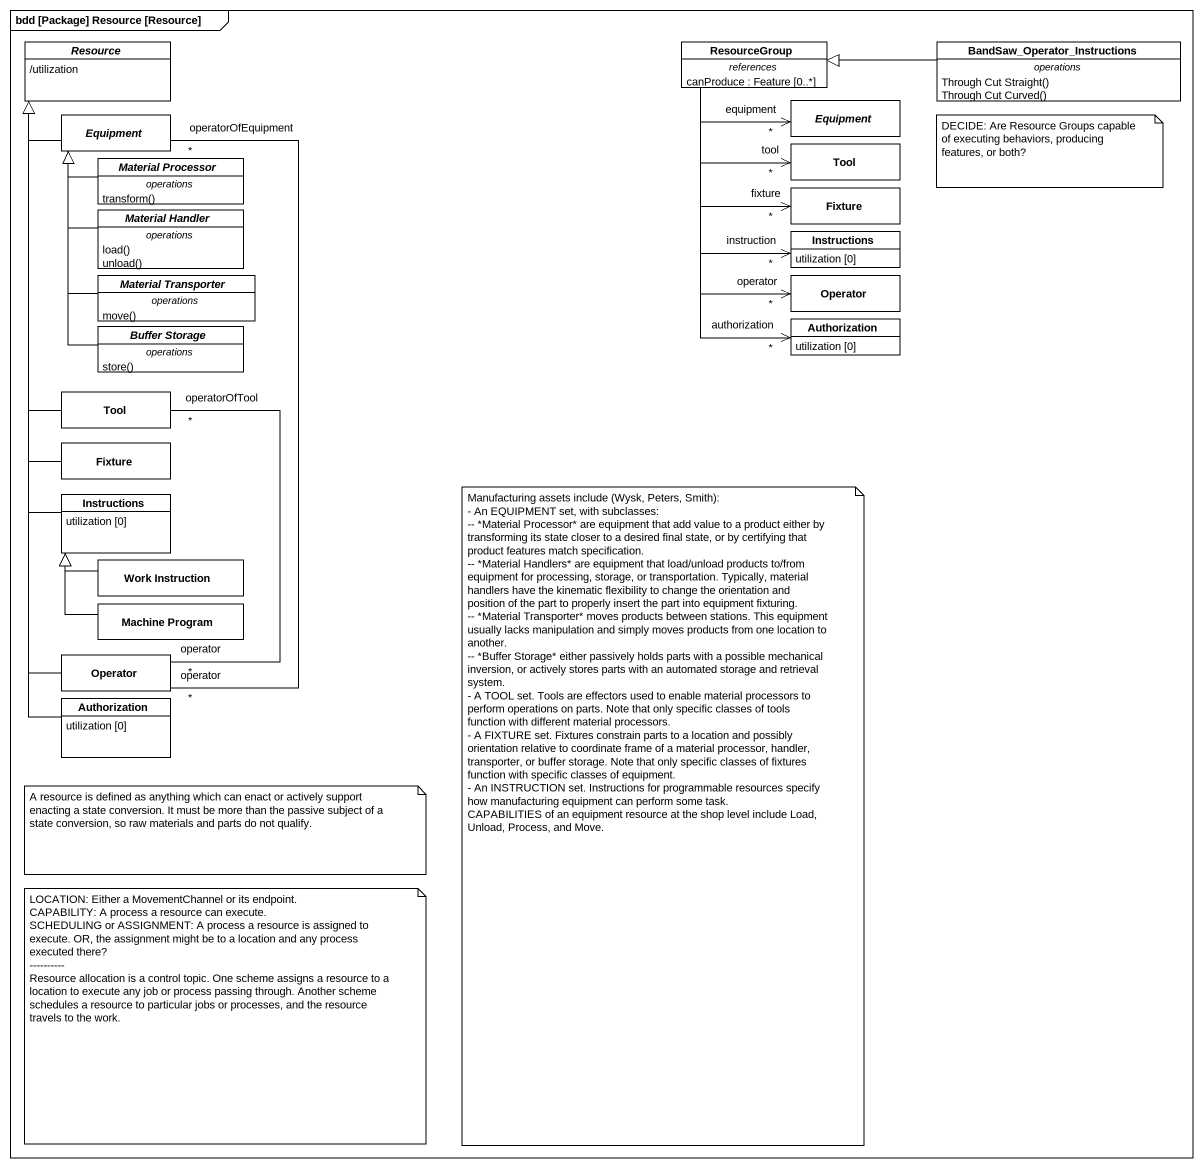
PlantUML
@startuml
mainframe bdd [Package] Resource [Resource]
hide circle
hide empty members
abstract class Resource {
  /utilization
}
class ResourceGroup {
  -- references --
  canProduce : Feature [0..*]
}
class "BandSaw_Operator_Instructions" as BandSaw_Operator {
  -- operations --
  Through Cut Straight()
  Through Cut Curved()
}
abstract class Equipment
abstract class "Equipment" as Equipment_2
abstract class "Material Processor" as Material_Processor {
  -- operations --
  transform()
}
class Tool
abstract class "Material Handler" as Material_Handler {
  -- operations --
  load()
  unload()
}
class Fixture
class Instructions {
  utilization [0]
}
abstract class "Material Transporter" as Material_Transporter {
  -- operations --
  move()
}
class Operator
class Authorization {
  utilization [0]
}
abstract class "Buffer Storage" as Buffer_Storage {
  -- operations --
  store()
}
class "Tool" as Tool_2
class "Fixture" as Fixture_2
class "Instructions" as Instructions_2 {
  utilization [0]
}
class "Work Instruction" as Work_Instruction
class "Machine Program" as Machine_Program
class "Operator" as Operator_2
class "Authorization" as Authorization_2 {
  utilization [0]
}
ResourceGroup -right-> "equipment\n*" Equipment_2
ResourceGroup --> "tool\n*" Tool
ResourceGroup --> "fixture\n*" Fixture
ResourceGroup --> "instruction\n*" Instructions
ResourceGroup --> "operator\n*" Operator
ResourceGroup --> "authorization\n*" Authorization
BandSaw_Operator -left-|> ResourceGroup
Equipment -up-|> Resource
Material_Processor -up-|> Equipment
Material_Handler -up-|> Equipment
Material_Transporter -up-|> Equipment
Buffer_Storage -up-|> Equipment
Tool_2 -up-|> Resource
Fixture_2 -up-|> Resource
Instructions_2 -up-|> Resource
Work_Instruction -up-|> Instructions_2
Machine_Program -up-|> Instructions_2
Operator_2 -up-|> Resource
Operator_2 "operator\n*" -up- "operatorOfEquipment\n*" Equipment
Operator_2 "operator\n*" -up- "operatorOfTool\n*" Tool_2
Authorization_2 -up-|> Resource
note as N1
  DECIDE: Are Resource Groups capable of executing behaviors, producing features, or both?
end note
note as N2
  Manufacturing assets include (Wysk, Peters, Smith):
  - An EQUIPMENT set, with subclasses:
  ~-- *Material Processor* are equipment that add value to a product either by transforming its state closer to a desired final state, or by certifying that product features match specification.
  ~-- *Material Handlers* are equipment that load/unload products to/from equipment for processing, storage, or transportation. Typically, material handlers have the kinematic flexibility to change the orientation and position of the part to properly insert the part into equipment fixturing.
  ~-- *Material Transporter* moves products between stations. This equipment usually lacks manipulation and simply moves products from one location to another.
  ~-- *Buffer Storage* either passively holds parts with a possible mechanical inversion, or actively stores parts with an automated storage and retrieval system.
  - A TOOL set. Tools are effectors used to enable material processors to perform operations on parts. Note that only specific classes of tools function with different material processors.
  - A FIXTURE set. Fixtures constrain parts to a location and possibly orientation relative to coordinate frame of a material processor, handler, transporter, or buffer storage. Note that only specific classes of fixtures function with specific classes of equipment.
  - An INSTRUCTION set. Instructions for programmable resources specify how manufacturing equipment can perform some task.
  CAPABILITIES of an equipment resource at the shop level include Load, Unload, Process, and Move.
end note
note as N3
  A resource is defined as anything which can enact or actively support enacting a state conversion. It must be more than the passive subject of a state conversion, so raw materials and parts do not qualify.
end note
note as N4
  LOCATION: Either a MovementChannel or its endpoint.
  CAPABILITY: A process a resource can execute.
  SCHEDULING or ASSIGNMENT: A process a resource is assigned to execute. OR, the assignment might be to a location and any process executed there?
  ~--~--~--~--~--
  Resource allocation is a control topic. One scheme assigns a resource to a location to execute any job or process passing through. Another scheme schedules a resource to particular jobs or processes, and the resource travels to the work.
end note
@enduml
